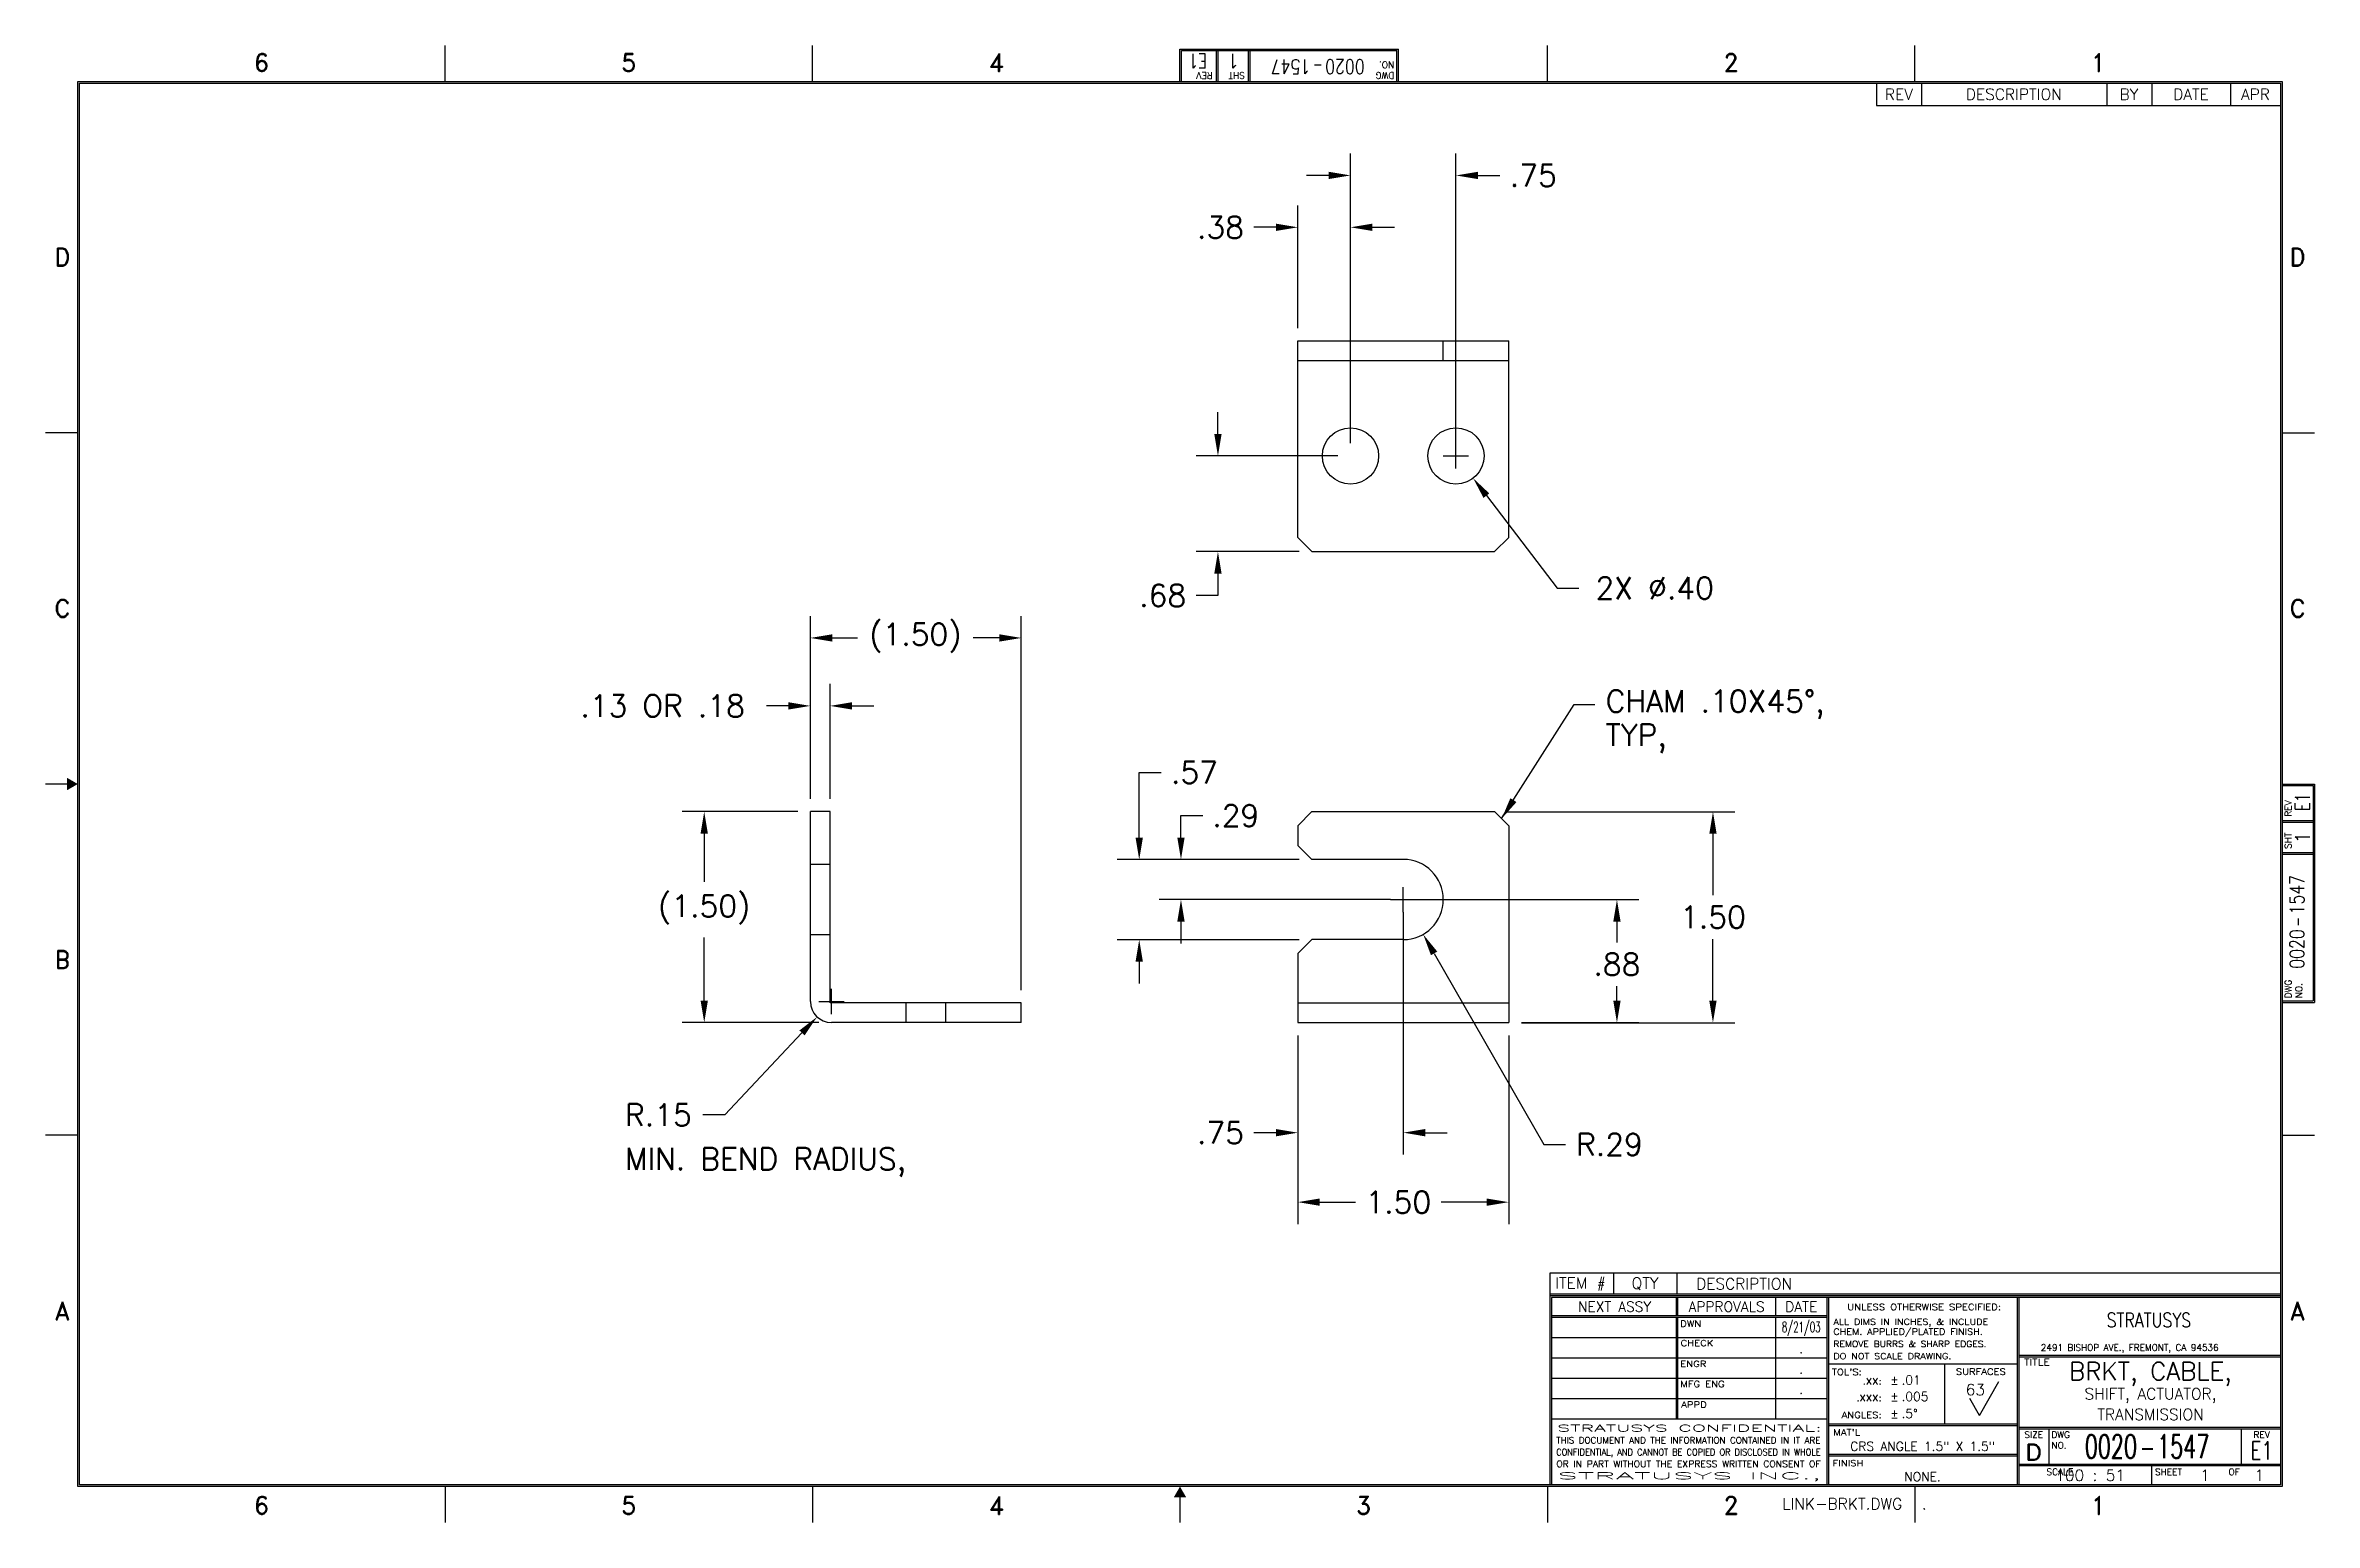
# Model space of a CAD drawing. Extents: x -236.8 to -220.7, y -141.4 to -130.9.
import ezdxf
from ezdxf.enums import TextEntityAlignment as Align

# ---------------------------------------------------------------- set-up
doc = ezdxf.new("R2010")
doc.units = 0
doc.header["$LTSCALE"] = 0.2
doc.header["$MEASUREMENT"] = 0
doc.header["$PDMODE"] = 1
doc.layers.get('0').update_dxf_attribs({"linetype": 'CONTINUOUS'})
doc.layers.get('DEFPOINTS').update_dxf_attribs({"linetype": 'CONTINUOUS'})
for name, color, linetype in [('BOR', 2, 'CONTINUOUS'), ('DIM', 254, 'CONTINUOUS'), ('XM-FRAME', 3, 'CONTINUOUS')]:
    doc.layers.add(name, color=color, linetype=linetype)
doc.styles.add('ROMAND', font='romand')
doc.styles.add('ROMANT', font='romant', dxfattribs={"width": 1.2})
doc.styles.add('STD', font='ROMANS', dxfattribs={"bigfont": 'MECHDIMS'})
doc.dimstyles.get("Standard").update_dxf_attribs({"dimtxt": 0.18, "dimasz": 0.18, "dimexe": 0.18, "dimexo": 0.0625, "dimgap": 0.09, "dimtad": 0, "dimtih": 1, "dimtoh": 1, "dimdec": 4, "dimzin": 0, "dimtxsty": 'STD', "dimcen": 0.09, "dimazin": 3, "dimtfac": 1, "dimtdec": 4, "dimtofl": 0, "dimtmove": 0, "dimatfit": 3, "dimtolj": 1, "dimtzin": 0})

# ---------------------------------------------------------------- blocks, each defined once
blk = doc.blocks.new('*D1')
at = {"color": 0, "linetype": 'BYBLOCK'}
for p, q in [((-227.929, -137.117), (-227.929, -138.459)), ((-226.429, -137.117), (-226.429, -138.459)), ((-227.773, -138.303), (-227.519, -138.303)), ((-226.585, -138.303), (-226.909, -138.303))]:
    blk.add_line(p, q, dxfattribs=at)
for points in [[(-227.773, -138.277), (-227.773, -138.329), (-227.929, -138.303)], [(-226.585, -138.277), (-226.585, -138.329), (-226.429, -138.303)]]:
    blk.add_solid(points, dxfattribs=at)
at = {"layer": 'DEFPOINTS', "color": 0, "linetype": 'BYBLOCK'}
for p in [(-227.929, -137.027, -47.035), (-226.429, -137.027, -47.035), (-226.429, -138.303)]:
    blk.add_point(p, dxfattribs=at)
at = {"color": 0, "linetype": 'BYBLOCK', "insert": (-227.214, -138.303), "char_height": 0.156, "attachment_point": 5, "style": 'STD'}
blk.add_mtext('\\A1;1.50', dxfattribs=at)
blk = doc.blocks.new('*D2')
at = {"color": 0, "linetype": 'BYBLOCK'}
for p, q in [((-227.179, -136.242), (-227.179, -137.965)), ((-227.929, -137.117), (-227.929, -137.965)), ((-228.085, -137.809), (-228.241, -137.809)), ((-227.023, -137.809), (-226.867, -137.809))]:
    blk.add_line(p, q, dxfattribs=at)
for points in [[(-228.085, -137.783), (-228.085, -137.835), (-227.929, -137.809)], [(-227.023, -137.783), (-227.023, -137.835), (-227.179, -137.809)]]:
    blk.add_solid(points, dxfattribs=at)
at = {"layer": 'DEFPOINTS', "color": 0, "linetype": 'BYBLOCK'}
for p in [(-227.179, -136.152, -47.035), (-227.929, -137.027, -47.035), (-227.929, -137.809)]:
    blk.add_point(p, dxfattribs=at)
at = {"color": 0, "linetype": 'BYBLOCK', "insert": (-228.479, -137.809), "char_height": 0.156, "attachment_point": 5, "style": 'STD'}
blk.add_mtext('\\A1;.75', dxfattribs=at)
blk = doc.blocks.new('*D3')
at = {"color": 0, "linetype": 'BYBLOCK'}
for p, q in [((-227.089, -136.152), (-225.503, -136.152)), ((-225.659, -136.308), (-225.659, -136.456)), ((-225.659, -136.871), (-225.659, -136.768)), ((-226.339, -137.027), (-225.503, -137.027))]:
    blk.add_line(p, q, dxfattribs=at)
for points in [[(-225.685, -136.308), (-225.633, -136.308), (-225.659, -136.152)], [(-225.685, -136.871), (-225.633, -136.871), (-225.659, -137.027)]]:
    blk.add_solid(points, dxfattribs=at)
at = {"layer": 'DEFPOINTS', "color": 0, "linetype": 'BYBLOCK'}
for p in [(-227.179, -136.152, -47.035), (-226.429, -137.027, -47.035), (-225.659, -137.027)]:
    blk.add_point(p, dxfattribs=at)
at = {"color": 0, "linetype": 'BYBLOCK', "insert": (-225.659, -136.612), "char_height": 0.156, "attachment_point": 5, "style": 'STD'}
blk.add_mtext('\\A1;.88', dxfattribs=at)
blk = doc.blocks.new('*D4')
at = {"color": 0, "linetype": 'BYBLOCK'}
for p, q in [((-226.439, -135.527), (-224.82, -135.527)), ((-224.976, -135.683), (-224.976, -136.12)), ((-224.976, -136.871), (-224.976, -136.432)), ((-226.339, -137.027), (-224.82, -137.027))]:
    blk.add_line(p, q, dxfattribs=at)
for points in [[(-225.002, -135.683), (-224.95, -135.683), (-224.976, -135.527)], [(-225.002, -136.871), (-224.95, -136.871), (-224.976, -137.027)]]:
    blk.add_solid(points, dxfattribs=at)
at = {"layer": 'DEFPOINTS', "color": 0, "linetype": 'BYBLOCK'}
for p in [(-226.529, -135.527, -47.035), (-224.976, -135.527), (-226.429, -137.027, -47.035)]:
    blk.add_point(p, dxfattribs=at)
at = {"color": 0, "linetype": 'BYBLOCK', "insert": (-224.976, -136.276), "char_height": 0.156, "attachment_point": 5, "style": 'STD'}
blk.add_mtext('\\A1;1.50', dxfattribs=at)
blk = doc.blocks.new('*D5')
at = {"color": 0, "linetype": 'BYBLOCK'}
for p, q in [((-228.76, -135.711), (-228.76, -135.555)), ((-228.76, -135.555), (-228.604, -135.555)), ((-227.919, -135.867), (-228.916, -135.867)), ((-227.269, -136.152), (-228.916, -136.152)), ((-228.76, -136.308), (-228.76, -136.464))]:
    blk.add_line(p, q, dxfattribs=at)
for points in [[(-228.786, -135.711), (-228.734, -135.711), (-228.76, -135.867)], [(-228.786, -136.308), (-228.734, -136.308), (-228.76, -136.152)]]:
    blk.add_solid(points, dxfattribs=at)
at = {"layer": 'DEFPOINTS', "color": 0, "linetype": 'BYBLOCK'}
for p in [(-228.76, -135.867), (-227.829, -135.867, -47.035), (-227.179, -136.152, -47.035)]:
    blk.add_point(p, dxfattribs=at)
at = {"color": 0, "linetype": 'BYBLOCK', "insert": (-228.37, -135.555), "char_height": 0.156, "attachment_point": 5, "style": 'STD'}
blk.add_mtext('\\A1;.29', dxfattribs=at)
blk = doc.blocks.new('*D6')
at = {"color": 0, "linetype": 'BYBLOCK'}
for p, q in [((-229.057, -135.711), (-229.057, -135.247)), ((-229.057, -135.247), (-228.901, -135.247)), ((-227.919, -135.867), (-229.213, -135.867)), ((-227.919, -136.437), (-229.213, -136.437)), ((-229.057, -136.593), (-229.057, -136.749))]:
    blk.add_line(p, q, dxfattribs=at)
for points in [[(-229.083, -135.711), (-229.031, -135.711), (-229.057, -135.867)], [(-229.083, -136.593), (-229.031, -136.593), (-229.057, -136.437)]]:
    blk.add_solid(points, dxfattribs=at)
at = {"layer": 'DEFPOINTS', "color": 0, "linetype": 'BYBLOCK'}
for p in [(-227.829, -135.867, -47.035), (-229.057, -136.437), (-227.829, -136.437, -47.035)]:
    blk.add_point(p, dxfattribs=at)
at = {"color": 0, "linetype": 'BYBLOCK', "insert": (-228.664, -135.247), "char_height": 0.156, "attachment_point": 5, "style": 'STD'}
blk.add_mtext('\\A1;.57', dxfattribs=at)
blk = doc.blocks.new('*D7')
at = {"color": 0, "linetype": 'BYBLOCK'}
for p, q in [((-227.179, -136.242), (-227.179, -136.062)), ((-227.269, -136.152), (-227.089, -136.152)), ((-226.959, -136.534), (-226.18, -137.893)), ((-226.18, -137.893), (-226.024, -137.893))]:
    blk.add_line(p, q, dxfattribs=at)
blk.add_solid([(-226.937, -136.521), (-226.982, -136.547), (-227.037, -136.399)], dxfattribs=at)
at = {"layer": 'DEFPOINTS', "color": 0, "linetype": 'BYBLOCK'}
for p in [(-227.179, -136.152, -47.035), (-227.037, -136.399, -47.035)]:
    blk.add_point(p, dxfattribs=at)
at = {"color": 0, "linetype": 'BYBLOCK', "insert": (-225.712, -137.893), "char_height": 0.156, "attachment_point": 5, "style": 'STD'}
blk.add_mtext('\\A1;R.29', dxfattribs=at)
blk = doc.blocks.new('*D8')
at = {"color": 0, "linetype": 'BYBLOCK'}
for p, q in [((-231.396, -136.257), (-231.396, -135.439)), ((-231.256, -136.257), (-231.256, -135.439)), ((-231.552, -135.595), (-231.708, -135.595)), ((-231.1, -135.595), (-230.944, -135.595))]:
    blk.add_line(p, q, dxfattribs=at)
for points in [[(-231.552, -135.569), (-231.552, -135.621), (-231.396, -135.595)], [(-231.1, -135.569), (-231.1, -135.621), (-231.256, -135.595)]]:
    blk.add_solid(points, dxfattribs=at)
at = {"layer": 'DEFPOINTS', "color": 0, "linetype": 'BYBLOCK'}
for p in [(-231.396, -135.595), (-231.396, -136.347, -47.035), (-231.256, -136.347, -47.035)]:
    blk.add_point(p, dxfattribs=at)
at = {"color": 0, "linetype": 'BYBLOCK', "insert": (-232.447, -135.595), "char_height": 0.156, "attachment_point": 5, "style": 'STD'}
blk.add_mtext('\\A1;.13 OR .18', dxfattribs=at)
blk = doc.blocks.new('*D9')
at = {"color": 0, "linetype": 'BYBLOCK'}
for p, q in [((-231.396, -136.257), (-231.396, -134.956)), ((-229.896, -137.617), (-229.896, -134.956)), ((-231.24, -135.112), (-231.061, -135.112)), ((-230.052, -135.112), (-230.237, -135.112))]:
    blk.add_line(p, q, dxfattribs=at)
for points in [[(-231.24, -135.086), (-231.24, -135.138), (-231.396, -135.112)], [(-230.052, -135.086), (-230.052, -135.138), (-229.896, -135.112)]]:
    blk.add_solid(points, dxfattribs=at)
at = {"layer": 'DEFPOINTS', "color": 0, "linetype": 'BYBLOCK'}
for p in [(-229.896, -135.112), (-231.396, -136.347, -47.035), (-229.896, -137.707, -47.035)]:
    blk.add_point(p, dxfattribs=at)
at = {"color": 0, "linetype": 'BYBLOCK', "insert": (-230.649, -135.112), "char_height": 0.156, "attachment_point": 5, "style": 'STD'}
blk.add_mtext('\\A1;(1.50)', dxfattribs=at)
blk = doc.blocks.new('*D10')
at = {"color": 0, "linetype": 'BYBLOCK'}
for p, q in [((-231.486, -136.347), (-232.307, -136.347)), ((-232.151, -136.503), (-232.151, -136.847)), ((-232.151, -137.691), (-232.151, -137.241)), ((-231.336, -137.847), (-232.307, -137.847))]:
    blk.add_line(p, q, dxfattribs=at)
for points in [[(-232.177, -136.503), (-232.125, -136.503), (-232.151, -136.347)], [(-232.177, -137.691), (-232.125, -137.691), (-232.151, -137.847)]]:
    blk.add_solid(points, dxfattribs=at)
at = {"layer": 'DEFPOINTS', "color": 0, "linetype": 'BYBLOCK'}
for p in [(-231.396, -136.347, -47.035), (-232.151, -137.847), (-231.246, -137.847, -47.035)]:
    blk.add_point(p, dxfattribs=at)
at = {"color": 0, "linetype": 'BYBLOCK', "insert": (-232.151, -137.044), "char_height": 0.156, "attachment_point": 5, "style": 'STD'}
blk.add_mtext('\\A1;(1.50)', dxfattribs=at)
blk = doc.blocks.new('*D11')
at = {"color": 0, "linetype": 'BYBLOCK'}
for p, q in [((-231.246, -136.967), (-231.246, -136.787)), ((-231.336, -136.877), (-231.156, -136.877)), ((-231.456, -137.099), (-232.005, -137.683)), ((-232.005, -137.683), (-232.161, -137.683))]:
    blk.add_line(p, q, dxfattribs=at)
blk.add_solid([(-231.474, -137.082), (-231.437, -137.117), (-231.349, -136.986)], dxfattribs=at)
at = {"layer": 'DEFPOINTS', "color": 0, "linetype": 'BYBLOCK'}
for p in [(-231.349, -136.986, -47.035), (-231.246, -136.877, -47.035)]:
    blk.add_point(p, dxfattribs=at)
at = {"color": 0, "linetype": 'BYBLOCK', "insert": (-232.477, -137.683), "char_height": 0.156, "attachment_point": 5, "style": 'STD'}
blk.add_mtext('\\A1;R.15', dxfattribs=at)
blk = doc.blocks.new('*D13')
at = {"color": 0, "linetype": 'BYBLOCK'}
for p, q in [((-227.554, -133.728), (-227.554, -131.667)), ((-226.804, -133.728), (-226.804, -131.667)), ((-227.71, -131.823), (-227.866, -131.823)), ((-226.648, -131.823), (-226.492, -131.823))]:
    blk.add_line(p, q, dxfattribs=at)
for points in [[(-227.71, -131.797), (-227.71, -131.849), (-227.554, -131.823)], [(-226.648, -131.797), (-226.648, -131.849), (-226.804, -131.823)]]:
    blk.add_solid(points, dxfattribs=at)
at = {"layer": 'DEFPOINTS', "color": 0, "linetype": 'BYBLOCK'}
for p in [(-226.804, -131.823), (-227.554, -133.818, -47.035), (-226.804, -133.818, -47.035)]:
    blk.add_point(p, dxfattribs=at)
at = {"color": 0, "linetype": 'BYBLOCK', "insert": (-226.254, -131.823), "char_height": 0.156, "attachment_point": 5, "style": 'STD'}
blk.add_mtext('\\A1;.75', dxfattribs=at)
blk = doc.blocks.new('*D14')
at = {"color": 0, "linetype": 'BYBLOCK'}
for p, q in [((-228.085, -132.192), (-228.241, -132.192)), ((-227.929, -132.908), (-227.929, -132.036)), ((-227.554, -133.728), (-227.554, -132.036)), ((-227.398, -132.192), (-227.242, -132.192))]:
    blk.add_line(p, q, dxfattribs=at)
for points in [[(-228.085, -132.166), (-228.085, -132.218), (-227.929, -132.192)], [(-227.398, -132.166), (-227.398, -132.218), (-227.554, -132.192)]]:
    blk.add_solid(points, dxfattribs=at)
at = {"layer": 'DEFPOINTS', "color": 0, "linetype": 'BYBLOCK'}
for p in [(-227.929, -132.192), (-227.929, -132.998, -47.035), (-227.554, -133.818, -47.035)]:
    blk.add_point(p, dxfattribs=at)
at = {"color": 0, "linetype": 'BYBLOCK', "insert": (-228.479, -132.192), "char_height": 0.156, "attachment_point": 5, "style": 'STD'}
blk.add_mtext('\\A1;.38', dxfattribs=at)
blk = doc.blocks.new('*D15')
at = {"color": 0, "linetype": 'BYBLOCK'}
for p, q in [((-228.497, -133.662), (-228.497, -133.506)), ((-227.644, -133.818), (-228.653, -133.818)), ((-227.919, -134.498), (-228.653, -134.498)), ((-228.497, -134.654), (-228.497, -134.81)), ((-228.497, -134.81), (-228.653, -134.81))]:
    blk.add_line(p, q, dxfattribs=at)
for points in [[(-228.523, -133.662), (-228.471, -133.662), (-228.497, -133.818)], [(-228.523, -134.654), (-228.471, -134.654), (-228.497, -134.498)]]:
    blk.add_solid(points, dxfattribs=at)
at = {"layer": 'DEFPOINTS', "color": 0, "linetype": 'BYBLOCK'}
for p in [(-227.554, -133.818, -47.035), (-228.497, -134.498), (-227.829, -134.498, -47.035)]:
    blk.add_point(p, dxfattribs=at)
at = {"color": 0, "linetype": 'BYBLOCK', "insert": (-228.89, -134.81), "char_height": 0.156, "attachment_point": 5, "style": 'STD'}
blk.add_mtext('\\A1;.68', dxfattribs=at)
blk = doc.blocks.new('*D16')
at = {"color": 0, "linetype": 'BYBLOCK'}
for p, q in [((-226.804, -133.908), (-226.804, -133.728)), ((-226.894, -133.818), (-226.714, -133.818)), ((-226.587, -134.1), (-226.085, -134.757)), ((-226.085, -134.757), (-225.929, -134.757))]:
    blk.add_line(p, q, dxfattribs=at)
blk.add_solid([(-226.567, -134.084), (-226.608, -134.116), (-226.682, -133.976)], dxfattribs=at)
at = {"layer": 'DEFPOINTS', "color": 0, "linetype": 'BYBLOCK'}
for p in [(-226.926, -133.659, -47.035), (-226.682, -133.976, -47.035)]:
    blk.add_point(p, dxfattribs=at)
at = {"color": 0, "linetype": 'BYBLOCK', "insert": (-225.39, -134.757), "char_height": 0.156, "attachment_point": 5, "style": 'STD'}
blk.add_mtext('\\A1;2X ∅.40', dxfattribs=at)
blk = doc.blocks.new('BORD-D')
at = {"color": 2}
for p, q in [((-10.2, 8.437), (-10.2, 8.937)), ((-5.1, 8.437), (-5.1, 8.937)), ((0, 8.437), (0, 8.887)), ((0, 8.887), (3.033, 8.887)), ((0.022, 8.865), (3.011, 8.865)), ((0.022, 8.437), (0.022, 8.865)), ((0.507, 8.437), (0.507, 8.865)), ((0.529, 8.437), (0.529, 8.865)), ((0.953, 8.437), (0.953, 8.865)), ((0.975, 8.437), (0.975, 8.865)), ((3.011, 8.437), (3.011, 8.865)), ((3.033, 8.437), (3.033, 8.887)), ((5.1, 8.437), (5.1, 8.937)), ((10.2, 8.437), (10.2, 8.937)), ((-15.3, 8.437), (15.3, 8.437)), ((-15.3, -11.063), (-15.3, 8.437)), ((-15.277, -11.04), (-15.277, 8.415)), ((-15.277, 8.415), (15.277, 8.415)), ((9.668, 8.415), (9.668, 8.103)), ((10.291, 8.415), (10.291, 8.103)), ((12.865, 8.415), (12.865, 8.103)), ((13.489, 8.415), (13.489, 8.103)), ((14.581, 8.415), (14.581, 8.103)), ((15.277, 8.415), (15.277, -11.04)), ((15.3, 8.437), (15.3, -11.063)), ((9.668, 8.103), (15.277, 8.103)), ((-15.3, 3.562), (-15.75, 3.562)), ((15.3, 3.562), (15.75, 3.562)), ((-15.45, -1.313), (-15.75, -1.313)), ((15.3, -1.313), (15.75, -1.313)), ((15.3, -1.335), (15.728, -1.335)), ((15.728, -1.335), (15.728, -4.323)), ((15.75, -1.313), (15.75, -4.346)), ((15.3, -1.819), (15.728, -1.819)), ((15.3, -1.842), (15.728, -1.842)), ((15.3, -2.265), (15.728, -2.265)), ((15.3, -2.288), (15.728, -2.288)), ((15.3, -4.323), (15.728, -4.323)), ((15.3, -4.346), (15.75, -4.346)), ((-15.3, -6.188), (-15.75, -6.188)), ((15.3, -6.188), (15.75, -6.188)), ((15.277, -8.103), (5.136, -8.103)), ((5.136, -8.103), (5.136, -8.393)), ((6.016, -8.103), (6.016, -8.393)), ((6.897, -8.103), (6.897, -8.393)), ((5.136, -8.393), (5.136, -11.04)), ((15.277, -8.393), (5.136, -8.393)), ((15.277, -8.415), (5.136, -8.415)), ((5.158, -8.438), (5.158, -11.04)), ((15.277, -8.438), (5.158, -8.438)), ((6.886, -8.438), (6.886, -8.695)), ((6.908, -8.438), (6.908, -8.695)), ((8.268, -8.438), (8.268, -8.695)), ((8.981, -8.438), (8.981, -11.04)), ((9.003, -8.438), (9.003, -11.04)), ((11.62, -8.438), (11.62, -11.04)), ((11.643, -8.438), (11.643, -11.04)), ((8.981, -8.695), (5.158, -8.695)), ((8.981, -8.718), (5.158, -8.718)), ((6.886, -8.718), (6.886, -10.125)), ((6.908, -8.718), (6.908, -10.125)), ((8.268, -8.718), (8.268, -10.125)), ((8.981, -9), (5.158, -9)), ((8.981, -9.282), (5.158, -9.282)), ((11.62, -9.363), (9.003, -9.363)), ((10.613, -9.363), (10.613, -10.195)), ((11.643, -9.238), (15.277, -9.238)), ((11.643, -9.26), (15.277, -9.26)), ((8.981, -9.564), (5.158, -9.564)), ((11.097, -10.074), (11.367, -9.606)), ((8.981, -9.846), (5.158, -9.846)), ((11.097, -10.074), (10.962, -9.84)), ((8.981, -10.125), (5.158, -10.125)), ((11.62, -10.195), (9.003, -10.195)), ((11.62, -10.218), (9.003, -10.218)), ((11.643, -10.238), (15.277, -10.238)), ((11.643, -10.26), (15.277, -10.26)), ((12.06, -10.26), (12.06, -10.75)), ((14.732, -10.26), (14.732, -10.75)), ((11.62, -10.618), (9.003, -10.618)), ((11.62, -10.64), (9.003, -10.64)), ((11.643, -10.75), (15.277, -10.75)), ((11.643, -10.772), (15.277, -10.772)), ((13.486, -10.772), (13.486, -11.04)), ((15.3, -11.063), (-15.3, -11.063)), ((15.277, -11.04), (-15.277, -11.04)), ((-10.2, -11.063), (-10.2, -11.563)), ((-5.1, -11.063), (-5.1, -11.563)), ((0, -11.213), (0, -11.563)), ((5.1, -11.063), (5.1, -11.563)), ((10.2, -11.063), (10.2, -11.563))]:
    blk.add_line(p, q, dxfattribs=at)
for points in [[(-15.45, -1.226), (-15.45, -1.399), (-15.3, -1.313)], [(-0.087, -11.213), (0.087, -11.213), (0, -11.063)]]:
    blk.add_solid(points, dxfattribs=at)
at = {"layer": 'DEFPOINTS'}
blk.add_point((-14.277, 7.415), dxfattribs=at)
at = {"color": 2, "style": 'ROMAND'}
for s, p in [('6', (-12.75, 8.699)), ('5', (-7.65, 8.699)), ('4', (-2.55, 8.699)), ('2', (7.65, 8.699)), ('1', (12.75, 8.699)), ('D', (-15.514, 6)), ('D', (15.514, 6)), ('C', (-15.514, 1.125)), ('C', (15.514, 1.125)), ('B', (-15.514, -3.75)), ('A', (-15.514, -8.625)), ('A', (15.514, -8.625)), ('6', (-12.75, -11.324)), ('5', (-7.65, -11.324)), ('4', (-2.55, -11.324)), ('3', (2.55, -11.324)), ('2', (7.65, -11.324)), ('1', (12.75, -11.324))]:
    blk.add_text(s, height=0.25, dxfattribs=at).set_placement(p, align=Align.MIDDLE)
at = {"color": 3, "style": 'STD'}
for s, rotation, p in [('REV', 180, (0.341, 8.566)), ('SHT', 180, (0.786, 8.566)), ('REV', 90, (15.428, -1.653)), ('SHT', 90, (15.428, -2.099))]:
    blk.add_text(s, height=0.0916, rotation=rotation, dxfattribs=at).set_placement(p, align=Align.CENTER)
at = {"color": 4, "style": 'STD'}
for rotation, p in [(180, (0.741, 8.72)), (90, (15.582, -2.054))]:
    blk.add_text('1', height=0.2, rotation=rotation, dxfattribs=at).set_placement(p, align=Align.MIDDLE)
at = {"color": 4, "style": 'STD', "width": 0.6}
for rotation, p in [(180, (1.912, 8.651)), (90, (15.514, -3.224))]:
    blk.add_text('-', height=0.2, rotation=rotation, dxfattribs=at).set_placement(p, align=Align.MIDDLE)
at = {"color": 3, "style": 'STD'}
for s, rotation, p in [('DWG', 180, (2.974, 8.565)), ('NO.', 180, (2.974, 8.713)), ('DWG', 90, (15.428, -4.287)), ('NO.', 90, (15.576, -4.287))]:
    blk.add_text(s, height=0.0916, rotation=rotation, dxfattribs=at).set_placement(p)
for s, height, p in [('REV', 0.156, (9.98, 8.259)), ('DESCRIPTION', 0.156, (11.575, 8.259)), ('BY', 0.156, (13.174, 8.259)), ('DATE', 0.156, (14.035, 8.259)), ('APR', 0.156, (14.929, 8.259)), ('#', 0.125, (5.847, -8.248)), ('QTY', 0.156, (6.456, -8.248)), ('DESCRIPTION', 0.156, (7.831, -8.248)), ('NEXT ASSY', 0.14, (6.033, -8.566)), ('APPROVALS', 0.14, (7.588, -8.566)), ('DATE', 0.14, (8.624, -8.566))]:
    blk.add_text(s, height=height, dxfattribs=at).set_placement(p, align=Align.MIDDLE)
for s, height, p in [('ITEM', 0.156, (5.208, -8.315)), ('2491 BISHOP AVE., FREMONT, CA 94536', 0.09, (11.949, -9.178)), ('%%P', 0.125, (9.86, -9.645)), ('%%P', 0.125, (9.86, -9.875)), ('%%P', 0.125, (9.86, -10.112)), ('DWG', 0.0916, (12.096, -10.388)), ('NO.', 0.0916, (12.096, -10.536)), ('SHEET', 0.091, (13.534, -10.905)), ('OF', 0.091, (14.555, -10.905))]:
    blk.add_text(s, height=height, dxfattribs=at).set_placement(p)
for s, height, width, p in [('DWN', 0.085, 1.2, (6.944, -8.845)), ('ALL DIMS IN INCHES, & INCLUDE', 0.08503, 1.15, (9.07, -8.818)), ('CHECK', 0.085, 1.2, (6.95, -9.114)), ('CHEM. APPLIED/PLATED FINISH.', 0.08503, 1.15, (9.07, -8.955)), ('REMOVE BURRS & SHARP EDGES.', 0.08503, 1.1, (9.07, -9.125)), ('ENGR', 0.085, 1.2, (6.945, -9.402)), ("TOL'S:", 0.085, 1.2, (9.049, -9.515)), ('DO NOT SCALE DRAWING.', 0.08503, 1.15, (9.07, -9.295)), ('TITLE', 0.0916, 1.2, (11.717, -9.381)), ('MFG ENG', 0.085, 1.2, (6.944, -9.681)), ('APPD', 0.085, 1.2, (6.958, -9.967))]:
    blk.add_text(s, height=height, dxfattribs=dict(at, width=width)).set_placement(p)
at = {"color": 3, "width": 1.2}
for s, height, style, p in [('UNLESS OTHERWISE SPECIFIED:', 0.08503, 'STD', (10.33, -8.571)), ('D', 0.224, 'ROMAND', (11.851, -10.586))]:
    blk.add_text(s, height=height, dxfattribs=dict(at, style=style)).set_placement(p, align=Align.MIDDLE)
at = {"color": 3}
for s, height, style, width, p in [('STRATUSYS', 0.2, 'ROMANT', 0.8, (13.449, -8.852)), ('SURFACES', 0.085, 'STD', 1.2, (11.117, -9.51))]:
    blk.add_text(s, height=height, dxfattribs=dict(at, style=style, width=width)).set_placement(p, align=Align.CENTER)
at = {"color": 3, "style": 'STD', "width": 1.2}
for s, p in [('.XX:', (9.74, -9.645)), ('ANGLES:', (9.74, -10.112)), ('.XXX:', (9.74, -9.875)), ("MAT'L", (9.441, -10.352)), ('FINISH', (9.488, -10.78))]:
    blk.add_text(s, height=0.085, dxfattribs=at).set_placement(p, align=Align.RIGHT)
at = {"color": 3}
for s, style, width, p, p2 in [('THIS DOCUMENT AND THE INFORMATION CONTAINED IN IT ARE', 'STD', 0.856943, (5.222, -10.465), (8.891, -10.465)), ('STRATUSYS CONFIDENTIAL:', 'ROMAND', 2.038299, (5.238, -10.297), (8.907, -10.297)), ('CONFIDENTIAL, AND CANNOT BE COPIED OR DISCLOSED IN WHOLE', 'STD', 0.801578, (5.223, -10.629), (8.892, -10.629)), ('OR IN PART WITHOUT THE EXPRESS WRITTEN CONSENT OF', 'STD', 0.900195, (5.224, -10.793), (8.893, -10.793)), ('STRATUSYS INC.,', 'ROMAND', 3.218368, (5.238, -10.959), (8.907, -10.959))]:
    blk.add_text(s, height=0.09, dxfattribs=dict(at, style=style, width=width)).set_placement(p, p2, align=Align.FIT)
at = {"color": 3, "style": 'STD'}
for s, height, p in [('SIZE', 0.0916, (11.851, -10.388)), ('REV', 0.0916, (15.016, -10.388)), (':', 0.156, (12.701, -10.984))]:
    blk.add_text(s, height=height, dxfattribs=at).set_placement(p, align=Align.CENTER)
at = {"color": 4, "style": 'STD', "width": 0.6}
blk.add_text('-', height=0.325, dxfattribs=at).set_placement((13.431, -10.517), align=Align.MIDDLE)
at = {"color": 3, "style": 'STD'}
for s, height, p in [('SCALE           ', 0.09157, (13.092, -10.905)), ('1', 0.156, (14.296, -10.984))]:
    blk.add_text(s, height=height, dxfattribs=at).set_placement(p, align=Align.RIGHT)
at = {"color": 4, "style": 'STD', "width": 0.75}
for tag, rotation, p in [('&TB-REV#3', 180, (0.252, 8.72)), ('&TB-REV#2', 90, (15.582, -1.564))]:
    blk.add_attdef(tag, text='', height=0.2, rotation=rotation, dxfattribs=at).set_placement(p, align=Align.MIDDLE)
at = {"color": 4, "style": 'STD', "width": 0.8}
for tag, p, rotation in [('&TB-DET#3', (1.81, 8.742), 180), ('&TB-DET#2', (15.604, -3.123), 90)]:
    blk.add_attdef(tag, p, '', height=0.2, rotation=rotation, dxfattribs=at)
for tag, rotation, p in [('&TB-COM#3', 180, (2.015, 8.742)), ('&TB-COM#2', 90, (15.604, -3.328))]:
    blk.add_attdef(tag, text='', height=0.2, rotation=rotation, dxfattribs=at).set_placement(p, align=Align.RIGHT)
at = {"color": 3, "style": 'STD', "width": 0.6}
blk.add_attdef('&TB-DATD', text='', height=0.145, dxfattribs=at).set_placement((8.624, -8.859), align=Align.MIDDLE)
at = {"color": 3, "style": 'STD', "width": 0.6, "flags": 8}
for tag, p in [('&TB-DATC', (8.624, -9.141)), ('&TB-DATE', (8.624, -9.423)), ('&TB-DATM', (8.624, -9.705)), ('&TB-DATA', (8.624, -9.984))]:
    blk.add_attdef(tag, text='', height=0.145, dxfattribs=at).set_placement(p, align=Align.MIDDLE)
at = {"color": 4, "style": 'STD'}
for tag, height, p in [('TB-TITLE#1', 0.25, (13.472, -9.586)), ('TB-TITLE#2', 0.156, (13.472, -9.854)), ('TB-TITLE#3', 0.156, (13.472, -10.139))]:
    blk.add_attdef(tag, text='', height=height, dxfattribs=at).set_placement(p, align=Align.CENTER)
at = {"color": 3, "style": 'STD'}
for tag, p, height in [('TB-TOL2P', (10.015, -9.645), 0.125), ('TB-TOL3P', (10.015, -9.875), 0.125), ('TB-TOLANG', (10.015, -10.112), 0.125), ('&TB-SCLDEN', (12.851, -10.984), 0.156)]:
    blk.add_attdef(tag, p, '', height=height, dxfattribs=at)
for tag, height, p in [('TB-SF#', 0.156, (11.04, -9.795)), ('TB-MATL', 0.125, (10.308, -10.566)), ('TB-FSH', 0.125, (10.308, -10.988))]:
    blk.add_attdef(tag, text='', height=height, dxfattribs=at).set_placement(p, align=Align.CENTER)
for tag, p, flags in [('&TB-NA#1', (5.232, -10.052), 9), ('&TB-SK#', (10.299, -11.38), 8)]:
    blk.add_attdef(tag, p, '', height=0.156, dxfattribs=dict(at, flags=flags))
at = {"color": 4, "style": 'STD', "width": 0.65}
blk.add_attdef('TB-COM#', text='', height=0.325, dxfattribs=at).set_placement((13.284, -10.669), align=Align.RIGHT)
blk.add_attdef('TB-DET#', (13.564, -10.669), '', height=0.325, dxfattribs=at)
at = {"color": 4, "style": 'STD', "width": 0.75}
blk.add_attdef('TB-REV', text='', height=0.25, dxfattribs=at).set_placement((15.016, -10.563), align=Align.MIDDLE)
at = {"color": 3, "style": 'STD'}
for tag, p in [('&TB-SCLNUM', (12.551, -10.984)), ('TB-SHTCNT', (15.051, -10.984)), ('&TB-FILNAM', (10.026, -11.38))]:
    blk.add_attdef(tag, text='', height=0.156, dxfattribs=at).set_placement(p, align=Align.RIGHT)
at = {"color": 11, "style": 'STD', "flags": 3}
blk.add_attdef('&BORDID', (-15.75, -11.563), '', height=0.2, dxfattribs=at)

msp = doc.modelspace()

# ---------------------------------------------------------------- linework, layer by layer
at = {"layer": 'XM-FRAME'}
for p, q in [((-227.929, -134.398, -47.035), (-227.929, -132.998, -47.035)), ((-227.929, -132.998, -47.035), (-226.429, -132.998, -47.035)), ((-226.894, -133.138, -47.035), (-226.894, -132.998, -47.035)), ((-226.429, -134.398, -47.035), (-226.429, -132.998, -47.035)), ((-227.929, -133.138, -47.035), (-226.429, -133.138, -47.035)), ((-227.929, -134.398, -47.035), (-227.829, -134.498, -47.035)), ((-226.529, -134.498, -47.035), (-226.429, -134.398, -47.035)), ((-227.829, -134.498, -47.035), (-226.529, -134.498, -47.035)), ((-231.396, -137.697, -47.035), (-231.396, -136.347, -47.035)), ((-231.256, -136.347, -47.035), (-231.396, -136.347, -47.035)), ((-231.256, -137.707, -47.035), (-231.256, -136.347, -47.035)), ((-227.929, -136.447, -47.035), (-227.829, -136.347, -47.035)), ((-227.829, -136.347, -47.035), (-226.529, -136.347, -47.035)), ((-226.529, -136.347, -47.035), (-226.429, -136.447, -47.035)), ((-227.929, -136.447, -47.035), (-227.929, -136.587, -47.035)), ((-226.429, -136.447, -47.035), (-226.429, -137.847, -47.035)), ((-227.829, -136.687, -47.035), (-227.929, -136.587, -47.035)), ((-227.179, -136.687, -47.035), (-227.829, -136.687, -47.035)), ((-231.256, -136.722, -47.035), (-231.396, -136.722, -47.035)), ((-231.256, -137.222, -47.035), (-231.396, -137.222, -47.035)), ((-227.829, -137.257, -47.035), (-227.929, -137.357, -47.035)), ((-227.929, -137.357, -47.035), (-227.929, -137.847, -47.035)), ((-227.179, -137.257, -47.035), (-227.829, -137.257, -47.035)), ((-229.896, -137.707, -47.035), (-231.256, -137.707, -47.035)), ((-230.716, -137.707, -47.035), (-230.716, -137.847, -47.035)), ((-230.435, -137.707, -47.035), (-230.435, -137.847, -47.035)), ((-229.896, -137.847, -47.035), (-229.896, -137.707, -47.035)), ((-227.929, -137.707, -47.035), (-226.429, -137.707, -47.035)), ((-229.896, -137.847, -47.035), (-231.246, -137.847, -47.035)), ((-227.929, -137.847, -47.035), (-226.429, -137.847, -47.035))]:
    msp.add_line(p, q, dxfattribs=at)
for centre in [(-227.554, -133.818, -47.035), (-226.804, -133.818, -47.035)]:
    msp.add_circle(centre, 0.2, dxfattribs=at)
for centre, radius, start, end in [((-227.179, -136.972, -47.035), 0.285, 270, 90), ((-231.246, -137.697, -47.035), 0.15, 180, 270)]:
    msp.add_arc(centre, radius, start, end, dxfattribs=at)

# ---------------------------------------------------------------- block references
at = {"layer": 'BOR', "xscale": 0.512413920659386, "yscale": 0.512413920659386, "zscale": 0.512413920659386}
msp.add_blockref('BORD-D', (-228.767, -135.478), dxfattribs=at).add_auto_attribs({'TB-TITLE#1': 'BRKT, CABLE,', 'TB-TITLE#2': 'SHIFT, ACTUATOR,', 'TB-TITLE#3': 'TRANSMISSION', 'TB-COM#': '0020', 'TB-DET#': '1547', 'TB-REV': 'E1', 'TB-MATL': 'CRS ANGLE 1.5" X 1.5"', 'TB-FSH': 'NONE.', 'TB-TOL2P': '.01', 'TB-TOL3P': '.005', 'TB-TOLANG': '.5%%D', 'TB-SF#': '63', 'TB-SHTCNT': '1', '&TB-FILNAM': 'LINK-BRKT.DWG', '&TB-DATD': '8/21/03', '&TB-DATC': '.', '&TB-DATE': '.', '&TB-DATM': '.', '&TB-SCLNUM': '100', '&TB-SCLDEN': '51', '&TB-COM#2': '0020', '&TB-DET#2': '1547', '&TB-REV#2': 'E1', '&TB-COM#3': '0020', '&TB-DET#3': '1547', '&TB-REV#3': 'E1', '&TB-SK#': '.'})

# ---------------------------------------------------------------- texts
at = {"layer": 'DIM', "char_height": 0.156, "attachment_point": 4, "style": 'STD'}
for s, insert in [('\\A1;CHAM .10X45%%d,', (-225.739, -135.585, -47.035)), ('TYP,', (-225.739, -135.826, -47.035)), ('MIN. BEND RADIUS,', (-232.714, -138.84, -47.035))]:
    msp.add_mtext(s, dxfattribs=dict(at, insert=insert))

# ---------------------------------------------------------------- dimensions: what is measured, and where the dimension line sits
at = {"layer": 'DIM'}
for base, p1, p2, picture, middle in [((-226.804, -131.823), (-227.554, -133.818, -47.035), (-226.804, -133.818, -47.035), '*D13', (-226.254, -131.823)), ((-227.928941985, -132.192117572), (-227.553941985, -133.81753413, -47.034959132), (-227.928941985, -132.99753413, -47.034959132), '*D14', (-228.478656271, -132.192117572))]:
    dim = msp.add_linear_dim(base=base, p1=p1, p2=p2, dimstyle='STANDARD', override={"dimtxt": 0.156, "dimasz": 0.156, "dimexe": 0.156, "dimexo": 0.09, "dimgap": 0.078, "dimdec": 2, "dimzin": 5, "dimtp": 1e-15, "dimtm": 1e-15, "dimtdec": 2, "dimtzin": 4}, dxfattribs=at)
    dim.commit()
    dim.dimension.update_dxf_attribs({"geometry": picture, "text_midpoint": middle, "dimtype": 160})
dim = msp.add_linear_dim(base=(-228.497, -134.498), p1=(-227.554, -133.818, -47.035), p2=(-227.829, -134.498, -47.035), angle=90, dimstyle='STANDARD', override={"dimtxt": 0.156, "dimasz": 0.156, "dimexe": 0.156, "dimexo": 0.09, "dimgap": 0.078, "dimdec": 2, "dimzin": 5, "dimtp": 1e-15, "dimtm": 1e-15, "dimtdec": 2, "dimtzin": 4}, dxfattribs=at)
dim.commit()
dim.dimension.update_dxf_attribs({"geometry": '*D15', "text_midpoint": (-228.89, -134.81), "dimtype": 160})
dim = msp.add_diameter_dim_2p(p1=(-226.926, -133.659, -47.035), p2=(-226.682, -133.976, -47.035), text='2X <>', dimstyle='STANDARD', override={"dimtxt": 0.156, "dimasz": 0.156, "dimexe": 0.156, "dimexo": 0.09, "dimgap": 0.078, "dimdec": 2, "dimzin": 5, "dimtp": 1e-15, "dimtm": 1e-15, "dimtdec": 2, "dimtzin": 4}, dxfattribs=at)
dim.commit()
dim.dimension.update_dxf_attribs({"geometry": '*D16', "text_midpoint": (-225.39, -134.757), "dimtype": 163})
for base, p1, p2, text, picture, middle in [((-229.896, -135.112), (-231.396, -136.347, -47.035), (-229.896, -137.707, -47.035), '(<>)', '*D9', (-230.649, -135.112)), ((-231.396, -135.595), (-231.256, -136.347, -47.035), (-231.396, -136.347, -47.035), '.13 OR .18', '*D8', (-232.447, -135.595))]:
    dim = msp.add_linear_dim(base=base, p1=p1, p2=p2, text=text, dimstyle='STANDARD', override={"dimtxt": 0.156, "dimasz": 0.156, "dimexe": 0.156, "dimexo": 0.09, "dimgap": 0.078, "dimdec": 2, "dimzin": 5, "dimtp": 1e-15, "dimtm": 1e-15, "dimtdec": 2, "dimtzin": 4}, dxfattribs=at)
    dim.commit()
    dim.dimension.update_dxf_attribs({"geometry": picture, "text_midpoint": middle, "dimtype": 160})
for base, p1, p2, picture, middle, set_off in [((-229.057, -137.257), (-227.829, -136.687, -47.035), (-227.829, -137.257, -47.035), '*D6', (-228.664, -136.068), (0, -0.821)), ((-228.759598927, -136.687334243), (-227.178941985, -136.972334243, -47.034959132), (-227.828941985, -136.687334243, -47.034959132), '*D5', (-228.369598927, -136.375334243), (0, -0.820663053)), ((-224.976, -136.347), (-226.429, -137.847, -47.035), (-226.529, -136.347, -47.035), '*D4', (-224.976, -137.097), (0, -0.821)), ((-225.659304446, -137.847334243), (-227.178941985, -136.972334243, -47.034959132), (-226.428941985, -137.847334243, -47.034959132), '*D3', (-225.659304446, -137.4326675), (0, -0.820663053))]:
    dim = msp.add_linear_dim(base=base, p1=p1, p2=p2, angle=90, dimstyle='STANDARD', override={"dimtxt": 0.156, "dimasz": 0.156, "dimexe": 0.156, "dimexo": 0.09, "dimgap": 0.078, "dimdec": 2, "dimzin": 5, "dimtp": 1e-15, "dimtm": 1e-15, "dimtdec": 2, "dimtzin": 4}, dxfattribs=at)
    dim.commit()
    dim.dimension.update_dxf_attribs({"geometry": picture, "text_midpoint": middle, "dimtype": 160, "insert": set_off})
dim = msp.add_linear_dim(base=(-232.151, -137.847), p1=(-231.396, -136.347, -47.035), p2=(-231.246, -137.847, -47.035), angle=90, text='(<>)', dimstyle='STANDARD', override={"dimtxt": 0.156, "dimasz": 0.156, "dimexe": 0.156, "dimexo": 0.09, "dimgap": 0.078, "dimdec": 2, "dimzin": 5, "dimtp": 1e-15, "dimtm": 1e-15, "dimtdec": 2, "dimtzin": 4}, dxfattribs=at)
dim.commit()
dim.dimension.update_dxf_attribs({"geometry": '*D10', "text_midpoint": (-232.151, -137.044), "dimtype": 160})
for base, p1, p2, picture, middle in [((-227.929, -138.63), (-227.179, -136.972, -47.035), (-227.929, -137.847, -47.035), '*D2', (-228.479, -138.63)), ((-226.429, -139.123), (-227.929, -137.847, -47.035), (-226.429, -137.847, -47.035), '*D1', (-227.214, -139.123))]:
    dim = msp.add_linear_dim(base=base, p1=p1, p2=p2, dimstyle='STANDARD', override={"dimtxt": 0.156, "dimasz": 0.156, "dimexe": 0.156, "dimexo": 0.09, "dimgap": 0.078, "dimdec": 2, "dimzin": 5, "dimtp": 1e-15, "dimtm": 1e-15, "dimtdec": 2, "dimtzin": 4}, dxfattribs=at)
    dim.commit()
    dim.dimension.update_dxf_attribs({"geometry": picture, "text_midpoint": middle, "dimtype": 160, "insert": (0, -0.821)})
for center, mpoint, picture, middle in [((-227.179, -136.972, -47.035), (-227.037, -137.22, -47.035), '*D7', (-225.712, -138.714)), ((-231.246, -137.697, -47.035), (-231.349, -137.807, -47.035), '*D11', (-232.477, -138.504))]:
    dim = msp.add_radius_dim(center=center, mpoint=mpoint, dimstyle='STANDARD', override={"dimtxt": 0.156, "dimasz": 0.156, "dimexe": 0.156, "dimexo": 0.09, "dimgap": 0.078, "dimdec": 2, "dimzin": 5, "dimtp": 1e-15, "dimtm": 1e-15, "dimtdec": 2, "dimtzin": 4}, dxfattribs=at)
    dim.commit()
    dim.dimension.update_dxf_attribs({"geometry": picture, "text_midpoint": middle, "dimtype": 164, "insert": (0, -0.821)})

# ---------------------------------------------------------------- leaders
at = {"layer": 'DIM', "annotation_type": 0, "has_hookline": 1, "hookline_direction": 0, "text_width": 1.694}
msp.add_leader([(-226.479, -136.397, -47.035), (-225.964, -135.585, -47.035), (-225.817, -135.585, -47.035)], dimstyle='STANDARD', override={"dimtxt": 0.156, "dimasz": 0.156, "dimexe": 0.156, "dimexo": 0.09, "dimgap": 0.078, "dimdec": 2, "dimzin": 5, "dimtp": 1e-15, "dimtm": 1e-15, "dimtdec": 2, "dimtzin": 4}, dxfattribs=at)

doc.saveas('drawing.dxf')
